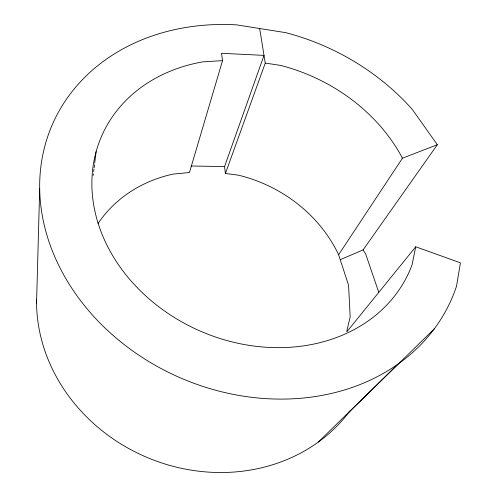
<?xml version="1.0" encoding="UTF-8"?>
<svg xmlns="http://www.w3.org/2000/svg" width="497" height="497" viewBox="0 0 497 497"><rect width="100%" height="100%" fill="white"/><g stroke="black" fill="none" stroke-linecap="round" stroke-linejoin="round"><path stroke-width="0.75" d="M36.554 303.269L39.685 188.667M93.188 175.453L93.38 173.913M93.66 171.608L93.945 169.303M94.138 167.762L94.517 164.687M94.703 163.146L96.126 151.61M340.464 259.602L363.096 249.91L437.335 144.72L412.361 109.52A217.86 180.84 23.7 0 0 285.756 32.653L236.504 24.85A217.86 180.84 23.7 0 0 39.853 178.423A217.86 180.84 23.7 0 0 218.779 391.064A217.86 180.84 23.7 0 0 456.488 286.278L460.446 262.832L415.728 246.785L412.112 264.708A168.098 139.104 23.7 0 1 141.465 291.888A168.098 139.104 23.7 0 1 202.975 61.833L222.538 60.653L221.55 53.309L264.013 55.378L224.538 166.601L225.414 173.496L238.355 175.161A137.949 122.287 23.7 0 1 338.606 254.744L348.559 285.185L350.18 316.837L346.744 331.393M222.538 60.653L189.463 172.509L173.012 174.118A137.949 122.287 23.7 0 0 98.015 223.563M225.414 173.496L265.261 63.088L259.658 28.522M338.606 254.744L402.458 158.195L437.335 144.72M347.061 331.518L415.728 246.785M318.266 442.1L398.085 364.028M348.882 412.33L434.347 328.784M191.053 165.992L224.538 166.601M265.261 63.088L280.637 65.418A168.098 139.104 23.7 0 1 402.458 158.195M363.096 249.91L365.618 253.843L378.689 292.106M349.82 411.081A173.254 155.288 23.7 0 1 157.381 461.458A173.254 155.288 23.7 0 1 36.561 299.393"/></g></svg>
